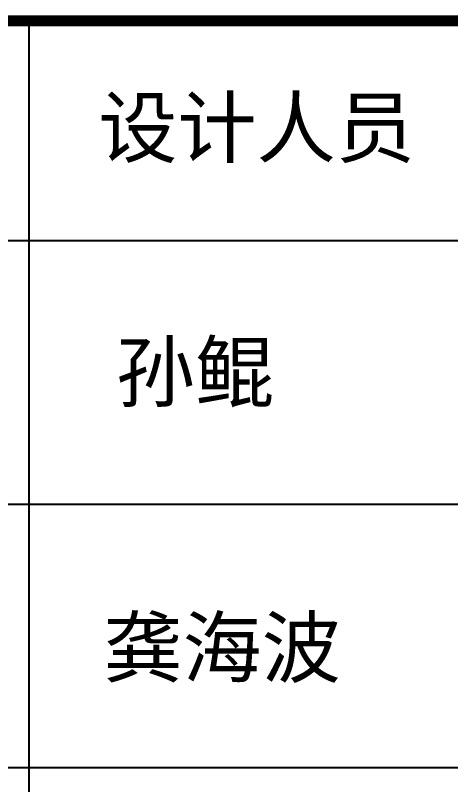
# Model space of a CAD drawing. Extents: x 32461 to 372567, y -698896 to 182569.
# Drawn here: x 178104 to 181063, y -21530 to -16296 of the extents above; entities that cross this region are included whole.
import ezdxf

# ---------------------------------------------------------------- set-up
doc = ezdxf.new("R2010")
doc.units = 0
doc.header["$LTSCALE"] = 1000
doc.header["$MEASUREMENT"] = 0
doc.layers.add('图框', color=4, linetype='CONTINUOUS')
doc.styles.add('STYLE-黑体', font='simhei.ttf')

msp = doc.modelspace()

# ---------------------------------------------------------------- linework, layer by layer
at = {"layer": '图框', "color": 0}
for p, q in [((175209.2, -17828), (184223.1, -17828)), ((175209.2, -17828), (184223.1, -17828)), ((175209.2, -19620.8), (184223.1, -19620.8)), ((175209.2, -21413.6), (184223.1, -21413.6))]:
    msp.add_line(p, q, dxfattribs=at)
at = {"layer": '图框', "color": 0, "const_width": 75}
msp.add_lwpolyline([(175209.2, -16334), (184223.1, -16334), (184223.1, -31572.8), (175209.2, -31572.8)], close=True, dxfattribs=at)
at = {"layer": '图框', "color": 0}
for points in [[(178197.2, -17828), (178197.2, -16334)], [(178197.2, -26493.2), (178197.2, -17828)]]:
    msp.add_lwpolyline(points, dxfattribs=at)

# ---------------------------------------------------------------- texts
at = {"layer": '图框', "color": 0, "style": 'STYLE-黑体'}
msp.add_text('设计人员', height=394.42, dxfattribs=at).set_placement((178667.9, -17256.7))
at = {"layer": '图框', "color": 4, "style": 'STYLE-黑体'}
for s, p in [('孙鲲', (178786.9, -18919.5)), ('龚海波', (178702.6, -20794.2))]:
    msp.add_text(s, height=394.42, dxfattribs=at).set_placement(p)

doc.saveas('drawing.dxf')
